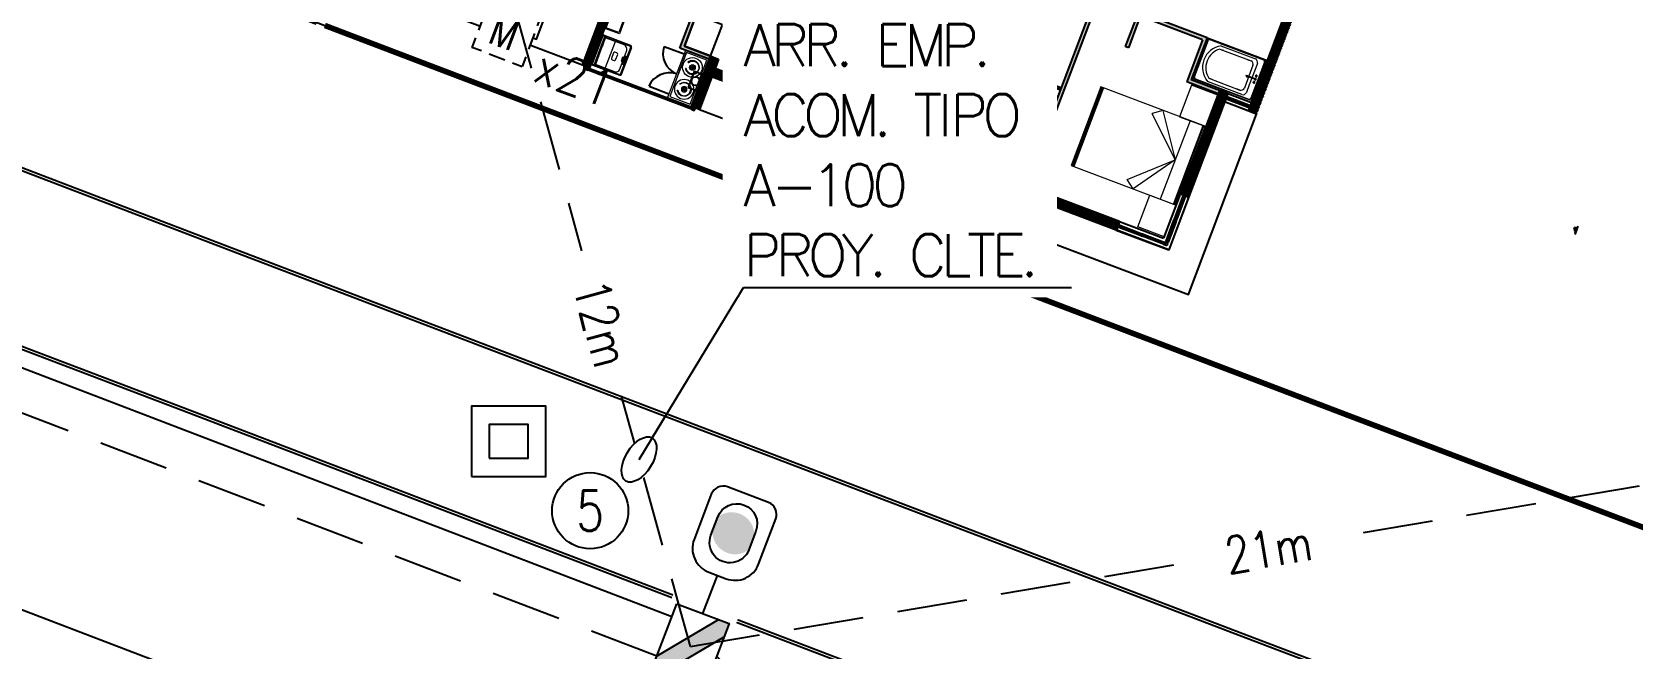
# Model space of a CAD drawing. Extents: x 0 to 346944, y 0 to 6285838.
# Drawn here: x 344167.9 to 344196.48, y 6284404.85 to 6284415.86 of the extents above; entities that cross this region are included whole.
import ezdxf
from ezdxf.enums import TextEntityAlignment as Align

# ---------------------------------------------------------------- set-up
doc = ezdxf.new("R2010")
doc.units = 0
doc.header["$LTSCALE"] = 5
for name, pattern in [('DASHDOT', [1, 0.5, -0.25, 0, -0.25]), ('DASHDOTX2', [2, 1, -0.5, 0, -0.5]), ('DASHED', [0.75, 0.5, -0.25]), ('HIDDEN', [0.375, 0.25, -0.125])]:
    doc.linetypes.add(name, pattern=pattern)
for name, color, linetype in [('ACOM-P', 251, 'DASHED'), ('CALLES-URBANAS', 6, 'Continuous'), ('COTAS', 11, 'Continuous'), ('EQUIPOS', 240, 'Continuous'), ('EQUIPOS_E', 240, 'Continuous'), ('EQUIPOS_P', 240, 'Continuous'), ('ESTRUCTURAS', 42, 'Continuous'), ('ESTRUCTURAS_E', 42, 'Continuous'), ('ESTRUCTURAS_P', 42, 'Continuous'), ('GRILLA', 254, 'Continuous'), ('LBT_A_E', 100, 'Continuous'), ('LBT_A_P', 100, 'DASHED'), ('LINEA-EDIFICACION-URBANA', 21, 'Continuous'), ('PLANTA', 6, 'Continuous'), ('POSTES_E', 41, 'Continuous'), ('Prosan General Arquitectura', 8, 'Continuous'), ('Prosan General Linea Oficial', 6, 'DASHDOTX2'), ('PUNTO-DE-INTERES', 254, 'Continuous'), ('TEXTO', 2, 'Continuous')]:
    doc.layers.add(name, color=color, linetype=linetype)
doc.layers.add('Muebles', color=8, linetype='Continuous', lineweight=15)
doc.styles.add('2mm', font='simplex.shx', dxfattribs={"width": 0.8, "height": 0.65})
doc.styles.add('ROMANS', font='romans.shx', dxfattribs={"height": 1})
doc.dimstyles.new('ACOMETIDA 500', dxfattribs={"dimtxt": 0.65, "dimasz": 1.8, "dimexe": 1.25, "dimexo": 0.625, "dimtad": 0, "dimdec": 0, "dimtxsty": '2mm', "dimblk": 'NONE', "dimcen": 2.5, "dimse1": 1, "dimse2": 1, "dimclrd": 256, "dimclrt": 2, "dimadec": 0, "dimazin": 0, "dimtfac": 1, "dimtdec": 0, "dimtmove": 0, "dimatfit": 3, "dimldrblk": 'NONE', "dimfxl": 1, "dimtfill": 1, "dimlwd": -1, "dimarcsym": 2})
doc.dimstyles.new('ELIPSE 500', dxfattribs={"dimtxt": 0.9, "dimasz": 0.9, "dimexe": 2.5, "dimexo": 2.5, "dimgap": 1.2, "dimtad": 0, "dimtih": 1, "dimtoh": 1, "dimdec": 0, "dimzin": 0, "dimdsep": 46, "dimtxsty": 'ROMANS', "dimblk": 'ELLIP', "dimcen": 0, "dimclrd": 11, "dimclre": 11, "dimclrt": 256, "dimadec": 0, "dimazin": 0, "dimtfac": 1, "dimtdec": 0, "dimtofl": 0, "dimtmove": 0, "dimatfit": 3, "dimldrblk": 'ELLIP', "dimfxlon": 1, "dimtolj": 1, "dimtzin": 0, "dimarcsym": 0})
doc.dimstyles.new('GRILLA X 500', dxfattribs={"dimtxt": 0.5, "dimasz": 1.8, "dimexe": 1.25, "dimexo": 0.625, "dimtad": 0, "dimdec": 0, "dimtxsty": 'ROMANS', "dimblk": 'NONE', "dimcen": 2.5, "dimse1": 1, "dimse2": 1, "dimsd1": 1, "dimsd2": 1, "dimclrd": 256, "dimclrt": 256, "dimadec": 0, "dimazin": 0, "dimtfac": 1, "dimtdec": 0, "dimtmove": 0, "dimatfit": 3, "dimldrblk": 'NONE', "dimfxlon": 1, "dimtfill": 1, "dimlwd": -1, "dimarcsym": 2})
doc.dimstyles.new('VANO 500', dxfattribs={"dimtxt": 0.65, "dimasz": 1.8, "dimexe": 0, "dimexo": 8, "dimgap": 1.2, "dimtad": 0, "dimdec": 0, "dimzin": 0, "dimdsep": 46, "dimtxsty": '2mm', "dimblk": 'NONE', "dimcen": 0, "dimse1": 1, "dimse2": 1, "dimsd1": 1, "dimsd2": 1, "dimclrd": 7, "dimclrt": 2, "dimadec": 0, "dimazin": 0, "dimtfac": 1, "dimtdec": 0, "dimtofl": 0, "dimtmove": 0, "dimatfit": 3, "dimldrblk": 'NONE', "dimfxl": 1, "dimtfill": 1, "dimtolj": 1, "dimtzin": 0, "dimlwd": 25, "dimarcsym": 0})

# ---------------------------------------------------------------- blocks, each defined once
blk = doc.blocks.new('tina')
at = {"layer": 'Muebles'}
for p, q in [((170.315, 135.697, 647.13), (171.415, 135.697, 647.13)), ((170.315, 135.697, 647.13), (170.315, 134.927, 647.13)), ((170.327, 134.97, 647.13), (170.327, 135.654, 647.13)), ((170.358, 135.685, 647.13), (171.372, 135.685, 647.13)), ((170.574, 135.651, 647.13), (171.231, 135.651, 647.13)), ((170.574, 135.59, 647.13), (171.17, 135.59, 647.13)), ((170.574, 135.59, 647.13), (170.636, 135.59, 647.13)), ((171.109, 135.59, 647.13), (171.17, 135.59, 647.13)), ((171.231, 135.529, 647.13), (171.231, 135.179, 647.13)), ((171.293, 135.59, 647.13), (171.293, 135.179, 647.13)), ((171.403, 135.654, 647.13), (171.403, 134.97, 647.13)), ((171.415, 135.697, 647.13), (171.415, 134.927, 647.13)), ((171.195, 135.312, 647.13), (171.176, 135.312, 647.13)), ((171.201, 135.318, 647.13), (171.201, 135.337, 647.13)), ((171.201, 135.306, 647.13), (171.201, 135.288, 647.13)), ((171.225, 135.312, 647.13), (171.207, 135.312, 647.13)), ((171.231, 135.179, 647.13), (171.231, 135.095, 647.13)), ((171.361, 135.32, 647.13), (171.239, 135.32, 647.13)), ((171.361, 135.305, 647.13), (171.239, 135.305, 647.13)), ((171.354, 135.312, 647.13), (171.247, 135.312, 647.13)), ((171.293, 135.179, 647.13), (171.293, 135.034, 647.13)), ((171.415, 134.927, 647.13), (170.315, 134.927, 647.13)), ((170.358, 134.939, 647.13), (171.372, 134.939, 647.13)), ((170.574, 135.034, 647.13), (171.17, 135.034, 647.13)), ((170.636, 135.034, 647.13), (170.574, 135.034, 647.13)), ((171.231, 134.973, 647.13), (170.574, 134.973, 647.13)), ((171.17, 135.034, 647.13), (171.109, 135.034, 647.13))]:
    blk.add_line(p, q, dxfattribs=at)
for centre, radius in [((171.201, 135.312, 647.13), 0.0122), ((171.201, 135.312, 647.13), 0.00611), ((171.354, 135.373, 647.13), 0.00764), ((171.354, 135.251, 647.13), 0.00764)]:
    blk.add_circle(centre, radius, dxfattribs=at)
for centre, radius, start, end in [((170.358, 135.654, 647.13), 0.0306, 90, 180), ((170.765, 135.312, 647.13), 0.389, 119.2947, 240.7052), ((170.787, 135.312, 647.13), 0.35, 127.3747, 232.6253), ((171.17, 135.529, 647.13), 0.0611, 360, 90), ((171.231, 135.59, 647.13), 0.0611, 360, 90), ((171.372, 135.654, 647.13), 0.0306, 360, 90), ((171.239, 135.312, 647.13), 0.00764, 90, 270), ((171.354, 135.373, 647.13), 0.0153, 170.7931, 189.2069), ((171.354, 135.251, 647.13), 0.0153, 170.7931, 189.2069), ((171.339, 135.379, 647.13), 0.00365, 263.5191, 51.4809), ((171.339, 135.367, 647.13), 0.00365, 308.5191, 96.4809), ((171.339, 135.257, 647.13), 0.00365, 263.5191, 51.4809), ((171.339, 135.245, 647.13), 0.00365, 308.5191, 96.4809), ((171.354, 135.373, 647.13), 0.0153, 125.7931, 144.2069), ((171.354, 135.373, 647.13), 0.0153, 215.7931, 234.2069), ((171.354, 135.251, 647.13), 0.0153, 125.7931, 144.2069), ((171.354, 135.251, 647.13), 0.0153, 215.7931, 234.2069), ((171.348, 135.388, 647.13), 0.00365, 218.5191, 6.4809), ((171.348, 135.359, 647.13), 0.00365, 353.5191, 141.4809), ((171.348, 135.266, 647.13), 0.00365, 218.5191, 6.4809), ((171.348, 135.236, 647.13), 0.00365, 353.5191, 141.4809), ((171.354, 135.373, 647.13), 0.00764, 360, 180), ((171.354, 135.373, 647.13), 0.00764, 180, 360), ((171.354, 135.251, 647.13), 0.00764, 360, 180), ((171.354, 135.251, 647.13), 0.00764, 180, 360), ((171.361, 135.312, 647.13), 0.0153, 210, 150), ((171.354, 135.373, 647.13), 0.0153, 80.7931, 99.2069), ((171.354, 135.373, 647.13), 0.0153, 260.7931, 279.2069), ((171.354, 135.251, 647.13), 0.0153, 80.7931, 99.2069), ((171.354, 135.251, 647.13), 0.0153, 260.7931, 279.2069), ((171.36, 135.388, 647.13), 0.00365, 173.5191, 321.4809), ((171.36, 135.359, 647.13), 0.00365, 38.5191, 186.4809), ((171.36, 135.266, 647.13), 0.00365, 173.5191, 321.4809), ((171.36, 135.236, 647.13), 0.00365, 38.5191, 186.4809), ((171.361, 135.312, 647.13), 0.00764, 270, 90), ((171.354, 135.373, 647.13), 0.0153, 35.7931, 54.2069), ((171.354, 135.373, 647.13), 0.0153, 305.7931, 324.2069), ((171.354, 135.251, 647.13), 0.0153, 35.7931, 54.2069), ((171.354, 135.251, 647.13), 0.0153, 305.7931, 324.2069), ((171.368, 135.379, 647.13), 0.00365, 128.5191, 276.4809), ((171.368, 135.367, 647.13), 0.00365, 83.5191, 231.4809), ((171.368, 135.257, 647.13), 0.00365, 128.5191, 276.4809), ((171.368, 135.245, 647.13), 0.00365, 83.5191, 231.4809), ((171.354, 135.373, 647.13), 0.0153, 350.7931, 9.2069), ((171.354, 135.251, 647.13), 0.0153, 350.7931, 9.2069), ((170.358, 134.97, 647.13), 0.0306, 180, 270), ((171.17, 135.095, 647.13), 0.0611, 270, 360), ((171.231, 135.034, 647.13), 0.0611, 270, 360), ((171.372, 134.97, 647.13), 0.0306, 270, 360)]:
    blk.add_arc(centre, radius, start, end, dxfattribs=at)
blk = doc.blocks.new('cama')
at = {"layer": 'Muebles'}
for p, q in [((42.8, 33.367), (42.785, 33.352)), ((43.67, 33.387), (43.685, 33.402)), ((43.67, 33.367), (43.685, 33.352)), ((42.785, 32.352), (43.685, 33.102)), ((42.785, 33.102), (43.685, 33.102)), ((42.905, 32.192), (43.685, 33.102)), ((42.785, 32.352), (42.905, 32.192)), ((42.8, 31.437), (42.785, 31.452)), ((42.8, 31.417), (42.785, 31.402))]:
    blk.add_line(p, q, dxfattribs=at)
for points in [[(42.785, 33.402), (42.085, 33.402), (42.085, 32.902), (42.785, 32.902)], [(42.785, 33.402), (43.685, 33.402), (43.685, 33.352), (42.785, 33.352)], [(42.785, 31.452), (43.685, 31.452), (43.685, 33.352), (42.785, 33.352)], [(42.8, 33.387), (43.67, 33.387), (43.67, 33.367), (42.8, 33.367)], [(42.785, 31.402), (43.685, 31.402), (43.685, 31.452), (42.785, 31.452)], [(42.8, 31.417), (43.67, 31.417), (43.67, 31.437), (42.8, 31.437)]]:
    blk.add_lwpolyline(points, close=True, dxfattribs=at)
blk = doc.blocks.new('Cama 2 Plaza')
at = {"layer": 'Muebles'}
for p, q in [((171.36, 136.609, -1294.261), (171.345, 136.624, -1294.261)), ((171.38, 136.609, -1294.261), (171.395, 136.624, -1294.261)), ((172.525, 136.624, -1294.261), (172.365, 136.504, -1294.261)), ((173.045, 135.874, -1294.261), (172.525, 136.624, -1294.261)), ((173.045, 135.124, -1294.261), (173.045, 136.624, -1294.261)), ((173.31, 136.609, -1294.261), (173.295, 136.624, -1294.261)), ((173.33, 136.609, -1294.261), (173.345, 136.624, -1294.261)), ((172.365, 136.504, -1294.261), (173.045, 135.874, -1294.261)), ((173.045, 135.874, -1294.261), (172.365, 135.244, -1294.261)), ((172.525, 135.124, -1294.261), (173.045, 135.874, -1294.261)), ((172.525, 135.124, -1294.261), (172.365, 135.244, -1294.261)), ((171.36, 135.139, -1294.261), (171.345, 135.124, -1294.261)), ((171.38, 135.139, -1294.261), (171.395, 135.124, -1294.261)), ((173.31, 135.139, -1294.261), (173.295, 135.124, -1294.261)), ((173.33, 135.139, -1294.261), (173.345, 135.124, -1294.261))]:
    blk.add_line(p, q, dxfattribs=at)
at = {"layer": 'Muebles', "elevation": -1294.261}
for points in [[(172.845, 137.224), (172.845, 136.624), (173.345, 136.624), (173.345, 137.224)], [(171.345, 135.124), (171.345, 136.624), (171.395, 136.624), (171.395, 135.124)], [(171.36, 135.139), (171.36, 136.609), (171.38, 136.609), (171.38, 135.139)], [(171.395, 135.124), (171.395, 136.624), (173.295, 136.624), (173.295, 135.124)], [(173.295, 135.124), (173.295, 136.624), (173.345, 136.624), (173.345, 135.124)], [(173.33, 135.139), (173.33, 136.609), (173.31, 136.609), (173.31, 135.139)], [(172.845, 134.524), (172.845, 135.124), (173.345, 135.124), (173.345, 134.524)]]:
    blk.add_lwpolyline(points, close=True, dxfattribs=at)
blk = doc.blocks.new('GAS')
at = {"layer": 'Muebles', "elevation": -597.625}
blk.add_lwpolyline([(38.252, 33.9, 1), (38.243, 33.905, -3.596996), (38.243, 34.024, 1), (38.252, 34.029, 3.596996)], format="xyb", close=True, dxfattribs=at)
at = {"layer": 'Muebles'}
for radius in [0.175, 0.05, 0.03]:
    blk.add_circle((38.145, 33.964, -597.625), radius, dxfattribs=at)
blk = doc.blocks.new('nicho gas')
at = {"layer": 'Muebles'}
for q in [(38.343, 34.153), (38.343, 33.313)]:
    blk.add_line((38.343, 33.773), q, dxfattribs=at)
for points in [[(37.923, 34.183), (38.373, 34.183), (38.373, 33.283), (37.923, 33.283)], [(37.953, 34.153), (38.343, 34.153), (38.343, 33.313), (37.953, 33.313)]]:
    blk.add_lwpolyline(points, close=True, dxfattribs=at)
for centre in [(38.148, 33.941), (38.148, 33.525)]:
    blk.add_circle(centre, 0.012, dxfattribs=at)
at = {"layer": 'Muebles', "xscale": -1, "rotation": 180}
blk.add_blockref('GAS', (0.003, 67.906, 597.625), dxfattribs=at)
at = {"layer": 'Muebles'}
blk.add_blockref('GAS', (0.003, -0.439, 597.625), dxfattribs=at)
blk = doc.blocks.new('lavadora')
at = {"layer": 'Muebles'}
for p, q in [((3364.26, 1647.809), (3364.26, 1647.296)), ((3364.279, 1647.809), (3364.279, 1647.613)), ((3364.802, 1647.838), (3364.289, 1647.838)), ((3364.764, 1647.819), (3364.289, 1647.819)), ((3364.322, 1647.743), (3364.322, 1647.41)), ((3364.745, 1647.805), (3364.384, 1647.805)), ((3364.573, 1647.306), (3364.573, 1647.8)), ((3364.754, 1647.724), (3364.754, 1647.648)), ((3364.764, 1647.724), (3364.754, 1647.724)), ((3364.754, 1647.648), (3364.764, 1647.648)), ((3364.759, 1647.724), (3364.759, 1647.79)), ((3364.759, 1647.458), (3364.759, 1647.648)), ((3364.764, 1647.838), (3364.764, 1647.268)), ((3364.778, 1647.824), (3364.764, 1647.838)), ((3364.764, 1647.648), (3364.764, 1647.724)), ((3364.778, 1647.824), (3364.778, 1647.282)), ((3364.797, 1647.824), (3364.778, 1647.824)), ((3364.797, 1647.824), (3364.802, 1647.838)), ((3364.816, 1647.805), (3364.83, 1647.809)), ((3364.816, 1647.301), (3364.816, 1647.805)), ((3364.83, 1647.296), (3364.83, 1647.809)), ((3364.272, 1647.589), (3364.272, 1647.517)), ((3364.279, 1647.493), (3364.279, 1647.296)), ((3364.315, 1647.622), (3364.315, 1647.484)), ((3364.336, 1647.591), (3364.336, 1647.515)), ((3364.35, 1647.591), (3364.336, 1647.591)), ((3364.336, 1647.515), (3364.35, 1647.515)), ((3364.35, 1647.515), (3364.35, 1647.591)), ((3364.45, 1647.605), (3364.45, 1647.5)), ((3364.509, 1647.626), (3364.471, 1647.626)), ((3364.471, 1647.48), (3364.509, 1647.48)), ((3364.53, 1647.5), (3364.53, 1647.605)), ((3364.754, 1647.429), (3364.754, 1647.458)), ((3364.754, 1647.458), (3364.764, 1647.458)), ((3364.764, 1647.429), (3364.754, 1647.429)), ((3364.759, 1647.315), (3364.759, 1647.429)), ((3364.764, 1647.458), (3364.764, 1647.429)), ((3364.289, 1647.287), (3364.764, 1647.287)), ((3364.289, 1647.268), (3364.802, 1647.268)), ((3364.384, 1647.301), (3364.745, 1647.301)), ((3364.778, 1647.282), (3364.764, 1647.268)), ((3364.778, 1647.282), (3364.797, 1647.282)), ((3364.797, 1647.282), (3364.802, 1647.268)), ((3364.816, 1647.301), (3364.83, 1647.296))]:
    blk.add_line(p, q, dxfattribs=at)
for centre in [(3364.293, 1647.6), (3364.293, 1647.576), (3364.293, 1647.553), (3364.293, 1647.529), (3364.293, 1647.505)]:
    blk.add_circle(centre, 0.00713, dxfattribs=at)
for centre, radius, start, end in [((3364.289, 1647.809), 0.0285, 90, 180), ((3364.289, 1647.809), 0.0095, 90, 180), ((3364.384, 1647.743), 0.0618, 90, 180), ((3364.745, 1647.79), 0.0143, 0, 90), ((3364.797, 1647.805), 0.019, 0, 90), ((3364.802, 1647.809), 0.0285, 0, 90), ((3364.312, 1647.589), 0.0408, 98.2132, 180), ((3364.312, 1647.517), 0.0408, 180, 261.7868), ((3364.308, 1647.622), 0.0076, 0, 98.2132), ((3364.308, 1647.484), 0.0076, 261.7868, 0), ((3364.439, 1647.405), 0.118, 177.3205, 241.7298), ((3364.471, 1647.605), 0.0209, 90, 180), ((3364.471, 1647.5), 0.0209, 180, 270), ((3364.509, 1647.605), 0.0209, 0, 90), ((3364.509, 1647.5), 0.0209, 270, 0), ((3364.289, 1647.296), 0.0285, 180, 270), ((3364.289, 1647.296), 0.0095, 180, 270), ((3364.745, 1647.315), 0.0143, 270, 0), ((3364.797, 1647.301), 0.019, 270, 0), ((3364.802, 1647.296), 0.0285, 270, 0)]:
    blk.add_arc(centre, radius, start, end, dxfattribs=at)
blk = doc.blocks.new('lavamopa')
at = {"layer": 'Muebles', "elevation": 601.488}
for points in [[(39.416, 32.953), (39.816, 32.953), (39.816, 32.673), (39.416, 32.673)], [(39.436, 32.933), (39.796, 32.933), (39.796, 32.693), (39.436, 32.693)]]:
    blk.add_lwpolyline(points, close=True, dxfattribs=at)
at = {"layer": 'Muebles'}
blk.add_circle((39.616, 32.712, 601.488), 0.00735, dxfattribs=at)
blk = doc.blocks.new('PLANTA 2')
at = {"layer": 'PUNTO-DE-INTERES'}
h = blk.add_hatch(dxfattribs=at)
h.set_pattern_fill('LINE', color=256, scale=0.003, angle=384.0586)
h.set_pattern_definition([(24.0585514, (-1775.1399725, -180.942321), (-0.003883056714, 0.008697556873), [])])
h.paths.add_polyline_path([(-7.275, -11.957), (-6.453, -9.811), (-5.652, -10.117), (-5.677, -10.183), (-6.413, -9.901), (-7.21, -11.982)])
h.paths.add_polyline_path([(-6.232, -12.357), (-6.12, -12.066), (-5.943, -12.134), (-5.915, -12.059), (-6.092, -11.991), (-6.06, -11.907), (-6.134, -11.879), (-6.306, -12.328)])
h.paths.add_polyline_path([(-5.196, -12.42), (-4.888, -12.538), (-4.859, -12.463), (-5.168, -12.345)])
h.paths.add_polyline_path([(-4.421, -12.716), (-4.089, -12.843), (-4.061, -12.769), (-4.392, -12.642)])
h.paths.add_polyline_path([(-3.622, -13.022), (-2.516, -13.446), (-2.487, -13.371), (-3.594, -12.947)])
h.paths.add_polyline_path([(-1.87, -13.157), (-1.945, -13.129), (-1.591, -12.204), (-1.516, -12.232)])
h.paths.add_polyline_path([(-5.542, -9.633), (-0.878, -11.418), (-1.26, -12.416), (-1.335, -12.387), (-0.965, -11.422), (-5.489, -9.69), (-5.491, -9.697), (-5.557, -9.672)])
h = blk.add_hatch(dxfattribs=at)
h.set_pattern_fill('JIS_STN_2.5', color=256, scale=0.0075, angle=339.0586)
h.set_pattern_definition([(24.0585514, (-1775.139972, -180.94232), (-0.00764381243, 0.01712117495), []), (24.0585514, (-1775.12761, -180.947052), (-0.00764381243, 0.01712117495), [0.009, -0.00375])])
h.paths.add_polyline_path([(-7.003, -11.442), (-6.886, -11.487), (-6.815, -11.3), (-6.931, -11.255), (-6.943, -11.284), (-6.855, -11.318), (-6.904, -11.446), (-6.992, -11.413)])
h.paths.add_polyline_path([(-6.258, -11.513), (-6.364, -11.791), (-6.134, -11.879), (-6.145, -11.908), (-6.404, -11.809), (-6.287, -11.502)])
h.paths.add_polyline_path([(-4.443, -10.535), (-4.471, -10.524), (-5.168, -12.345), (-5.14, -12.356)])
h.paths.add_polyline_path([(-4.096, -10.678), (-3.671, -10.841), (-3.782, -11.131), (-4.062, -11.023), (-4.241, -11.49), (-3.961, -11.598), (-4.364, -12.653), (-4.392, -12.642), (-3.999, -11.615), (-4.28, -11.508), (-4.079, -10.985), (-3.799, -11.092), (-3.71, -10.858), (-4.107, -10.707)])
h.paths.add_polyline_path([(-3.309, -13.056), (-2.616, -11.245), (-3.298, -10.984), (-3.308, -11.012), (-2.655, -11.262), (-3.337, -13.046)])
h.paths.add_polyline_path([(-1.602, -12.233), (-1.883, -12.125), (-1.74, -11.752), (-2.295, -11.539), (-2.402, -11.82), (-2.43, -11.809), (-2.312, -11.5), (-1.7, -11.734), (-1.843, -12.107), (-1.591, -12.204)])
h.paths.add_polyline_path([(-1.216, -11.326), (-1.241, -11.39), (-0.99, -11.486), (-1.001, -11.515), (-1.281, -11.408), (-1.245, -11.314)])
h.paths.add_polyline_path([(-2.15, -11.16), (-2.178, -11.149), (-2.114, -10.982), (-2.086, -10.993)])
for p, q in [((-7.275, -11.957), (-6.453, -9.811)), ((-7.21, -11.982), (-6.413, -9.901)), ((-4.471, -10.524), (-5.168, -12.345)), ((-4.443, -10.535), (-5.14, -12.356)), ((-5.57, -12.138), (-5.213, -11.204)), ((-2.655, -11.262), (-3.337, -13.046)), ((-2.616, -11.245), (-3.309, -13.056)), ((-5.22, -12.272), (-4.862, -11.338)), ((-5.15, -12.298), (-4.792, -11.364)), ((-0.965, -11.422), (-1.335, -12.387)), ((-7.275, -11.957), (-8.452, -11.507)), ((-6.404, -11.809), (-6.287, -11.502)), ((-6.364, -11.791), (-6.258, -11.513)), ((-2.312, -11.5), (-2.43, -11.809)), ((-2.295, -11.539), (-2.402, -11.82)), ((-1.7, -11.734), (-2.312, -11.5)), ((-1.74, -11.752), (-2.295, -11.539)), ((-3.999, -11.615), (-4.392, -12.642)), ((-3.961, -11.598), (-4.364, -12.653)), ((-6.546, -11.792), (-6.368, -11.86)), ((-6.145, -11.908), (-6.404, -11.809)), ((-6.134, -11.879), (-6.364, -11.791)), ((-5.445, -11.811), (-5.095, -11.945)), ((-2.402, -11.82), (-2.43, -11.809)), ((-1.74, -11.752), (-1.883, -12.125)), ((-1.7, -11.734), (-1.843, -12.107)), ((-7.21, -11.982), (-7.275, -11.957)), ((-6.134, -11.879), (-6.306, -12.328)), ((-6.134, -11.879), (-6.06, -11.907)), ((-6.06, -11.907), (-6.092, -11.991)), ((-5.915, -12.059), (-6.092, -11.991)), ((-6.12, -12.066), (-6.232, -12.357)), ((-5.943, -12.134), (-6.12, -12.066)), ((-5.915, -12.059), (-5.943, -12.134)), ((-5.196, -12.42), (-5.943, -12.134)), ((-5.168, -12.345), (-5.915, -12.059)), ((-5.15, -12.298), (-5.57, -12.138)), ((-5.202, -12.225), (-5.552, -12.091)), ((-1.602, -12.233), (-1.883, -12.125)), ((-1.591, -12.204), (-1.843, -12.107)), ((-6.681, -12.147), (-6.504, -12.215)), ((-5.546, -12.232), (-5.553, -12.251)), ((-1.591, -12.204), (-1.945, -13.129)), ((-1.516, -12.232), (-1.87, -13.157)), ((-1.516, -12.232), (-1.591, -12.204)), ((-1.515, -12.265), (-1.522, -12.283)), ((-1.516, -12.232), (-1.306, -12.313)), ((-6.232, -12.357), (-6.306, -12.328)), ((-5.168, -12.345), (-5.196, -12.42)), ((-4.888, -12.538), (-5.196, -12.42)), ((-4.859, -12.463), (-5.168, -12.345)), ((-1.335, -12.387), (-1.545, -12.307)), ((-1.26, -12.416), (-1.335, -12.387)), ((-4.859, -12.463), (-4.888, -12.538)), ((-4.421, -12.716), (-4.888, -12.538)), ((-4.858, -12.496), (-4.866, -12.514)), ((-4.859, -12.463), (-4.392, -12.642)), ((-4.631, -12.583), (-4.638, -12.601)), ((-4.392, -12.642), (-4.421, -12.716)), ((-4.061, -12.769), (-4.392, -12.642)), ((-4.089, -12.843), (-4.421, -12.716)), ((-4.061, -12.769), (-4.089, -12.843)), ((-3.622, -13.022), (-4.089, -12.843)), ((-4.06, -12.801), (-4.067, -12.82)), ((-4.061, -12.769), (-3.594, -12.947)), ((-3.832, -12.888), (-3.839, -12.907)), ((-3.594, -12.947), (-3.622, -13.022)), ((-2.487, -13.371), (-3.594, -12.947)), ((-2.516, -13.446), (-3.622, -13.022)), ((-1.945, -13.129), (-2.095, -13.521)), ((-1.87, -13.157), (-1.945, -13.129)), ((-1.87, -13.157), (-2.049, -13.624)), ((-2.487, -13.371), (-2.516, -13.446)), ((-2.487, -13.371), (-2.095, -13.521)), ((-1.979, -13.357), (-1.997, -13.35)), ((-2.516, -13.446), (-2.049, -13.624)), ((-2.055, -13.556), (-2.073, -13.548)), ((-2.097, -13.574), (-2.066, -13.586))]:
    blk.add_line(p, q, dxfattribs=at)
at = {"layer": 'PUNTO-DE-INTERES', "ltscale": 30}
blk.add_line((-1.7, -11.734), (-1.163, -11.939), dxfattribs=at)
at = {"layer": 'PUNTO-DE-INTERES'}
for points in [[(7.827, -18.301), (14.454, 1.363), (-4.323, 7.845), (-5.04, 8.133), (-16.944, 12.62), (-20.002, 13.777), (-24.341, 2.482), (-27.138, -4.783), (-22.696, -6.513), (-9.573, -11.594), (-0.464, -15.104), (2.191, -16.123), (6.51, -17.792), (7.827, -18.301)], [(-7.228, -12.002), (-7.251, -11.993), (-7.242, -11.97), (-7.219, -11.979), (-7.22, -11.981), (-7.241, -11.973), (-7.248, -11.992), (-7.227, -12), (-7.228, -12.002)], [(-5.558, -12.228), (-5.565, -12.247), (-5.921, -12.11), (-5.914, -12.092)], [(-5.917, -12.101), (-5.561, -12.237)], [(-5.558, -12.228), (-5.914, -12.092)], [(-5.553, -12.251), (-5.197, -12.387), (-5.19, -12.369)], [(-5.194, -12.378), (-5.55, -12.242)], [(-5.546, -12.232), (-5.19, -12.369)], [(-1.522, -12.283), (-1.335, -12.355), (-1.328, -12.336)], [(-1.332, -12.346), (-1.519, -12.274)], [(-1.328, -12.336), (-1.515, -12.265)], [(-6.301, -12.357), (-6.278, -12.366), (-6.269, -12.343), (-6.292, -12.334), (-6.293, -12.336), (-6.272, -12.344), (-6.279, -12.363), (-6.3, -12.355), (-6.301, -12.357)], [(-4.866, -12.514), (-4.65, -12.597), (-4.642, -12.578)], [(-4.646, -12.588), (-4.862, -12.505)], [(-4.642, -12.578), (-4.858, -12.496)], [(-4.638, -12.601), (-4.422, -12.684), (-4.415, -12.665)], [(-4.418, -12.675), (-4.634, -12.592)], [(-4.415, -12.665), (-4.631, -12.583)], [(-4.067, -12.82), (-3.851, -12.902), (-3.844, -12.884)], [(-3.848, -12.893), (-4.063, -12.81)], [(-3.844, -12.884), (-4.06, -12.801)], [(-3.839, -12.907), (-3.623, -12.99), (-3.616, -12.971)], [(-3.62, -12.98), (-3.836, -12.898)], [(-3.616, -12.971), (-3.832, -12.888)], [(-1.997, -13.35), (-1.921, -13.151), (-1.903, -13.158)], [(-1.912, -13.155), (-1.988, -13.353)], [(-1.903, -13.158), (-1.979, -13.357)], [(-2.288, -13.48), (-2.295, -13.498), (-2.493, -13.422), (-2.486, -13.404)], [(-2.291, -13.489), (-2.49, -13.413)], [(-2.486, -13.404), (-2.288, -13.48)], [(-2.073, -13.548), (-2.002, -13.361), (-1.983, -13.369)], [(-1.992, -13.365), (-2.064, -13.552)], [(-1.983, -13.369), (-2.055, -13.556)], [(-2.089, -13.556), (-2.097, -13.574), (-2.283, -13.503), (-2.276, -13.484)], [(-2.093, -13.565), (-2.28, -13.493)], [(-2.276, -13.484), (-2.089, -13.556)], [(-2.059, -13.567), (-2.089, -13.556), (-2.097, -13.574)], [(-2.085, -13.579), (-2.078, -13.56)], [(-2.059, -13.567), (-2.055, -13.556), (-2.073, -13.548), (-2.078, -13.56)], [(-2.059, -13.567), (-2.066, -13.586)]]:
    blk.add_lwpolyline(points, dxfattribs=at)
for points in [[(-7.843, -11.662), (-7.685, -11.722), (-7.624, -11.564), (-7.782, -11.504)], [(-7.241, -11.973), (-6.272, -12.344), (-6.279, -12.363), (-7.248, -11.992)], [(-6.332, -12.158), (-6.253, -12.188), (-6.199, -12.048), (-6.278, -12.018)], [(-6.232, -12.357), (-1.875, -14.024), (-1.26, -12.416), (-1.545, -12.307), (-2.049, -13.624), (-6.12, -12.066)], [(-5.933, -12.106), (-5.921, -12.11), (-5.914, -12.092), (-5.925, -12.087)], [(-5.565, -12.247), (-5.553, -12.251), (-5.546, -12.232), (-5.558, -12.228)], [(-1.534, -12.279), (-1.522, -12.283), (-1.515, -12.265), (-1.527, -12.26)], [(-5.197, -12.387), (-5.185, -12.392), (-5.178, -12.373), (-5.19, -12.369)], [(-1.328, -12.336), (-1.317, -12.341), (-1.324, -12.359), (-1.335, -12.355)], [(-4.877, -12.51), (-4.866, -12.514), (-4.858, -12.496), (-4.87, -12.491)], [(-4.65, -12.597), (-4.638, -12.601), (-4.631, -12.583), (-4.642, -12.578)], [(-4.422, -12.684), (-4.41, -12.688), (-4.403, -12.67), (-4.415, -12.665)], [(-4.079, -12.815), (-4.067, -12.82), (-4.06, -12.801), (-4.072, -12.797)], [(-3.851, -12.902), (-3.839, -12.907), (-3.832, -12.888), (-3.844, -12.884)], [(-3.623, -12.99), (-3.612, -12.994), (-3.605, -12.975), (-3.616, -12.971)], [(-1.903, -13.158), (-1.898, -13.147), (-1.917, -13.139), (-1.921, -13.151)], [(-2.505, -13.418), (-2.493, -13.422), (-2.486, -13.404), (-2.498, -13.399)], [(-1.983, -13.369), (-1.979, -13.357), (-1.997, -13.35), (-2.002, -13.361)], [(-2.295, -13.498), (-2.283, -13.503), (-2.276, -13.484), (-2.288, -13.48)]]:
    blk.add_lwpolyline(points, close=True, dxfattribs=at)
at = {"layer": 'PUNTO-DE-INTERES', "ltscale": 30}
blk.add_lwpolyline([(-6.024, -11.601), (-6.257, -11.512), (-6.364, -11.791), (-6.131, -11.88)], close=True, dxfattribs=at)
at = {"layer": 'PUNTO-DE-INTERES'}
blk.add_circle((-6.266, -12.103), 0.0375, dxfattribs=at)
for centre, start, end in [((-6.358, -11.856), 161.2332, 246.8839), ((-6.5, -12.225), 71.2332, 156.8839)]:
    blk.add_arc(centre, 0.198, start, end, dxfattribs=at)
for name, p, xscale, yscale, zscale, rotation in [('cama', (-29.023, -19.053), 0.5, 0.5, 0.5, 339.058551410992), ('cama', (-18.823, 10.763), -0.5, 0.5, 0.5, 159.058551410992), ('lavamopa', (-15.217, 12.803, -300.744), 0.4999999999999999, 0.4999999999999999, 0.4999999999999999, 249.0585514109921), ('lavadora', (1858.567, 156.226), 0.5, 0.5, 0.5, 159.0585514109921), ('nicho gas', (5.455, -34.648), -0.5, 0.5, 0.5, 339.058551410992), ('tina', (-105.471, -44.669, -323.565), 0.5, 0.5, 0.5, 339.058551410992), ('cama', (-11.128, 13.323), 0.4999999999999999, 0.4999999999999999, 0.4999999999999999, 249.0585514109921), ('Cama 2 Plaza', (-58.514, 81.551, 647.13), -0.5, 0.5, 0.5, 159.058551410992)]:
    blk.add_blockref(name, p, dxfattribs=dict(at, xscale=xscale, yscale=yscale, zscale=zscale, rotation=rotation))
blk = doc.blocks.new('PLANTA')
at = {"layer": 'CALLES-URBANAS'}
for points, elevation in [([(57.22, -76.56), (43.205, -71.201), (34.561, -67.898), (29.246, -65.88), (10.996, -58.924), (-15.3, -48.857), (-26.084, -44.701), (-26.997, -41.99)], -2.006), ([(57.238, -76.514), (43.223, -71.154), (34.579, -67.851), (29.264, -65.833), (11.013, -58.877), (-15.282, -48.811), (-26.045, -44.663), (-26.942, -41.997)], -2.006), ([(-29.746, -48.802), (-27.146, -47.545), (-16.525, -51.573), (10.021, -61.673), (28.171, -68.613), (45.053, -75.086), (46.333, -77.78), (45.54, -79.903)], -3.09), ([(-29.64, -48.806), (-27.143, -47.599), (-16.542, -51.62), (10.004, -61.719), (28.153, -68.66), (45.016, -75.126), (46.278, -77.783), (45.493, -79.885)], -3.09)]:
    blk.add_lwpolyline(points, dxfattribs=dict(at, elevation=elevation))
at = {"layer": 'LINEA-EDIFICACION-URBANA', "elevation": -2.715}
blk.add_lwpolyline([(-26.957, -52.23), (9.438, -66.158), (26.494, -72.702), (40.519, -77.952)], dxfattribs=at)
at = {"layer": 'Prosan General Arquitectura'}
for p, q in [((34.854, -58.457), (34.842, -58.489)), ((34.842, -58.489), (34.865, -58.498)), ((34.878, -58.465), (34.853, -58.531)), ((34.853, -58.531), (34.876, -58.54)), ((34.878, -58.465), (34.854, -58.457)), ((34.917, -58.432), (34.86, -58.582)), ((34.865, -58.498), (34.878, -58.465)), ((34.876, -58.54), (34.901, -58.474)), ((34.901, -58.474), (34.878, -58.465))]:
    blk.add_line(p, q, dxfattribs=at)
at = {"layer": 'Prosan General Linea Oficial', "linetype": 'DASHDOT', "const_width": 0.1, "flags": 128}
blk.add_lwpolyline([(12.407, -54.797), (-0.593, -49.823), (-5.065, -48.111), (-11.593, -45.613), (-13.736, -44.793), (-21.467, -41.814), (-22.633, -41.365), (-19.864, -34.09), (-18.237, -29.814), (-17.095, -26.814), (-8.502, -4.192), (-7.391, -4.608), (-2.378, -6.483), (21.465, -15.364), (22.901, -15.935), (60.504, -28.756), (47.4, -68.134), (44.763, -67.126), (36.111, -63.821), (30.794, -61.803), (12.55, -54.852)], dxfattribs=at)
at = {"layer": 'PLANTA', "xscale": 2, "yscale": 2, "zscale": 2, "rotation": 0.2194448801566033}
blk.add_blockref('PLANTA 2', (31.606, -31.592), dxfattribs=at)
blk = doc.blocks.new('PC-9_E')
blk.add_wipeout([(-1, 1.25), (1, 1.25), (1, -1.25), (-1, -1.25)]).dxf.layer = 'POSTES_E'
at = {"layer": 'POSTES_E', "ltscale": 3}
blk.add_hatch(color=256, dxfattribs=at).paths.add_polyline_path([(-1, -0.76), (-1, -1.25), (-0.583, -1.25), (1, 0.728), (1, 1.25), (0.608, 1.25)])
at = {"layer": 'POSTES_E'}
for p, q in [((0.608, 1.25), (-1, -0.76)), ((1, 0.728), (-0.583, -1.25))]:
    blk.add_line(p, q, dxfattribs=at)
blk.add_lwpolyline([(-1, 1.25), (1, 1.25), (1, -1.25), (-1, -1.25)], close=True, dxfattribs=at)
blk = doc.blocks.new('*U48')
at = {"color": 50}
blk.add_wipeout([(-1.232, -4.09), (-1.232, 0), (1.232, 0), (1.232, -4.09), (1.231, -4.113), (1.23, -4.136), (1.227, -4.159), (1.223, -4.182), (1.218, -4.202), (1.212, -4.222), (1.205, -4.242), (1.198, -4.262), (1.189, -4.282), (1.179, -4.302), (1.168, -4.321), (1.156, -4.34), (1.143, -4.358), (1.13, -4.375), (1.115, -4.392), (1.1, -4.408), (1.085, -4.423), (1.069, -4.437), (1.052, -4.45), (1.035, -4.462), (1.025, -4.469), (1.015, -4.475), (0.996, -4.486), (0.975, -4.496), (0.954, -4.506), (0.934, -4.514), (0.913, -4.521), (0.891, -4.526), (0.87, -4.531), (0.848, -4.535), (0.826, -4.538), (0.804, -4.539), (0.782, -4.54), (-0.782, -4.54), (-0.799, -4.54), (-0.814, -4.539), (-0.829, -4.537), (-0.841, -4.536), (-0.852, -4.535), (-0.868, -4.532), (-0.882, -4.529), (-0.892, -4.526), (-0.902, -4.524), (-0.912, -4.521), (-0.925, -4.517), (-0.932, -4.514), (-0.941, -4.511), (-0.952, -4.507), (-0.964, -4.501), (-0.978, -4.495), (-0.992, -4.488), (-1.008, -4.479), (-1.026, -4.468), (-1.045, -4.455), (-1.063, -4.441), (-1.078, -4.429), (-1.09, -4.418), (-1.1, -4.408), (-1.109, -4.399), (-1.117, -4.39), (-1.124, -4.382), (-1.131, -4.375), (-1.137, -4.367), (-1.143, -4.358), (-1.152, -4.347), (-1.164, -4.328), (-1.174, -4.311), (-1.184, -4.293), (-1.191, -4.278), (-1.198, -4.261), (-1.205, -4.242), (-1.211, -4.224), (-1.218, -4.202), (-1.223, -4.179), (-1.228, -4.153), (-1.231, -4.123)], dxfattribs=at)
at = {"layer": 'EQUIPOS_E', "linetype": 'Continuous'}
blk.add_hatch(color=50, dxfattribs=at).paths.add_polyline_path([(0.725, -3.421, 0.8991), (-0.725, -2.715, 0.8991)])
at = {"layer": 'EQUIPOS_E', "color": 50, "linetype": 'Continuous'}
blk.add_line((0, 0), (0, -1.46), dxfattribs=at)
for points in [[(0.332, -1.46), (-0.332, -1.46, 0.414214), (-1.232, -2.36), (-1.232, -4.09, 0.414214), (-0.782, -4.54), (0.782, -4.54, 0.414214), (1.232, -4.09), (1.232, -2.36, 0.414214)], [(-0.725, -2.715), (-0.725, -2.715, -1), (0.725, -2.715), (0.725, -2.715), (0.725, -3.421, -1), (-0.725, -3.421)]]:
    blk.add_lwpolyline(points, format="xyb", close=True, dxfattribs=at)
blk = doc.blocks.new('EM-BT_P')
blk.add_wipeout([(-1.596, -1.595), (-1.596, 1.596), (1.596, 1.596), (1.596, -1.596)])
at = {"layer": 'EQUIPOS'}
for p, q in [((-1.596, 0.991), (-1.596, 1.596)), ((-0.991, 1.595), (-1.596, 1.595)), ((-0.494, 1.595), (0.494, 1.595)), ((0.991, 1.595), (1.596, 1.595)), ((1.596, 0.991), (1.596, 1.596)), ((-1.596, 0.494), (-1.596, -0.494)), ((1.596, 0.494), (1.596, -0.494)), ((-1.596, -0.991), (-1.596, -1.596)), ((-0.991, -1.595), (-1.596, -1.595)), ((-0.494, -1.595), (0.494, -1.595)), ((0.991, -1.595), (1.596, -1.595)), ((1.596, -0.991), (1.596, -1.596))]:
    blk.add_line(p, q, dxfattribs=at)
at = {"layer": 'EQUIPOS', "style": 'ROMANS', "width": 0.8}
blk.add_text('M', height=1.98, dxfattribs=at).set_placement((-0.915, -0.99))
blk = doc.blocks.new('*D91')
at = {"layer": 'Defpoints', "color": 0, "linetype": 'HIDDEN', "ltscale": 0.25, "transparency": 16777216}
for p in [(344142.298, 6284419.196), (344180.102, 6284406.063), (344179.653, 6284404.892)]:
    blk.add_point(p, dxfattribs=at)
at = {"layer": 'COTAS', "color": 2, "linetype": 'HIDDEN', "ltscale": 0.25, "transparency": 16777216, "insert": (344161.424, 6284413.215), "char_height": 0.65, "attachment_point": 5, "rotation": 339.0474, "style": '2mm', "bg_fill": 3, "box_fill_scale": 1.1, "bg_fill_color": 256, "bg_fill_true_color": 13158600, "bg_fill_transparency": 0}
blk.add_mtext('\\A1;40.00', dxfattribs=at)
blk = doc.blocks.new('_None')
blk = doc.blocks.new('*D92')
at = {"layer": 'Defpoints', "color": 0, "linetype": 'HIDDEN', "ltscale": 0.25, "transparency": 16777216}
for p in [(344179.653, 6284404.892), (344217.482, 6284391.825), (344217.013, 6284390.598)]:
    blk.add_point(p, dxfattribs=at)
at = {"layer": 'COTAS', "color": 2, "linetype": 'HIDDEN', "ltscale": 0.25, "transparency": 16777216, "insert": (344198.803, 6284398.972), "char_height": 0.65, "attachment_point": 5, "rotation": 339.0631, "style": '2mm', "bg_fill": 3, "box_fill_scale": 1.1, "bg_fill_color": 256, "bg_fill_true_color": 13158600, "bg_fill_transparency": 0}
blk.add_mtext('\\A1;40.00', dxfattribs=at)
blk = doc.blocks.new('*D104')
at = {"layer": 'ACOM-P', "ltscale": 0.5, "transparency": 16777216}
for p, q in [((344200.285, 6284408.376), (344191.294, 6284406.856)), ((344179.654, 6284404.889), (344188.645, 6284406.409))]:
    blk.add_line(p, q, dxfattribs=at)
at = {"layer": 'Defpoints', "color": 0, "ltscale": 0.5, "transparency": 16777216}
for p in [(344200.284, 6284408.379), (344200.285, 6284408.376), (344179.653, 6284404.892)]:
    blk.add_point(p, dxfattribs=at)
at = {"layer": 'ACOM-P', "color": 2, "ltscale": 0.5, "transparency": 16777216, "insert": (344189.969, 6284406.633), "char_height": 0.65, "attachment_point": 5, "rotation": 9.5939, "style": '2mm', "bg_fill": 3, "box_fill_scale": 1.1, "bg_fill_color": 256, "bg_fill_true_color": 13158600, "bg_fill_transparency": 0}
blk.add_mtext('21m', dxfattribs=at)
blk = doc.blocks.new('*D105')
at = {"layer": 'ACOM-P', "ltscale": 0.5, "transparency": 16777216}
for p, q in [((344176.479, 6284416.416), (344177.709, 6284411.949)), ((344179.653, 6284404.892), (344178.423, 6284409.359))]:
    blk.add_line(p, q, dxfattribs=at)
at = {"layer": 'Defpoints', "color": 0, "ltscale": 0.5, "transparency": 16777216}
for p in [(344176.479, 6284416.416), (344179.653, 6284404.892), (344179.653, 6284404.892)]:
    blk.add_point(p, dxfattribs=at)
at = {"layer": 'ACOM-P', "color": 2, "ltscale": 0.5, "transparency": 16777216, "insert": (344178.066, 6284410.654), "char_height": 0.65, "attachment_point": 5, "rotation": 285.4021, "style": '2mm', "bg_fill": 3, "box_fill_scale": 1.1, "bg_fill_color": 256, "bg_fill_true_color": 13158600, "bg_fill_transparency": 0}
blk.add_mtext('12m', dxfattribs=at)
blk = doc.blocks.new('CA 3Ø-P')
at = {"layer": 'ESTRUCTURAS'}
for points in [[(-1.307, -1.267), (1.346, -1.267), (1.346, 1.247), (-1.307, 1.247)], [(-0.676, -0.61), (0.715, -0.61), (0.715, 0.59), (-0.676, 0.59)]]:
    blk.add_lwpolyline(points, close=True, dxfattribs=at)
blk = doc.blocks.new('ELLIP')
at = {"color": 0, "lineweight": -2}
blk.add_line((-0.5, 0), (-1, 0), dxfattribs=at)
at = {"color": 0}
blk.add_ellipse((0, 0), major_axis=(0.5, 0), ratio=0.537857, dxfattribs=at)
blk = doc.blocks.new('*U112')
at = {"layer": 'ESTRUCTURAS_E', "ltscale": 3}
for p, q in [((0, 0), (1.278, -0.003)), ((2.061, -0.005), (3.686, -0.008)), ((4.47, -0.01), (5.725, -0.013)), ((6.477, -0.014), (7.5, -0.017))]:
    blk.add_line(p, q, dxfattribs=at)
for centre, radius, start, end in [((6.271, -0.02), 1.229, 46.25957, 86.67112), ((6.27, -0.02), 1.23, 339.95922, 20.34765), ((6.271, -0.02), 1.229, 273.07476, 313.48632)]:
    blk.add_arc(centre, radius, start, end, dxfattribs=at)
blk = doc.blocks.new('n-emp-1')
blk.add_circle((0, 0), 1.698)
at = {"style": 'ROMANS', "width": 0.8}
blk.add_attdef('N', text='', height=1.8, dxfattribs=at).set_placement((0, 0), align=Align.MIDDLE)
blk = doc.blocks.new('*D119')
at = {"layer": 'Defpoints', "color": 0, "ltscale": 0.5, "transparency": 16777216}
for p in [(344297.865, 6284457.293), (344300, 6284395.5), (0, 0)]:
    blk.add_point(p, dxfattribs=at)
at = {"layer": 'GRILLA', "ltscale": 0.5, "transparency": 16777216, "insert": (344297.865, 6284461.728), "char_height": 1, "attachment_point": 5, "rotation": 90, "style": 'ROMANS', "bg_fill": 3, "box_fill_scale": 1.1, "bg_fill_color": 256, "bg_fill_true_color": 13158600, "bg_fill_transparency": 0}
blk.add_mtext('X-344300', dxfattribs=at)

msp = doc.modelspace()

# ---------------------------------------------------------------- block references
at = {"layer": 'PLANTA'}
msp.add_blockref('PLANTA', (344160.577, 6284470.825), dxfattribs=at)

# ---------------------------------------------------------------- next in the draw order: linework, layer by layer
at = {"layer": 'LBT_A_E', "ltscale": 0.5}
msp.add_lwpolyline([(344179.318, 6284405.417), (344142.898, 6284419.367)], dxfattribs=at)
at = {"layer": 'LBT_A_P', "ltscale": 0.5}
msp.add_lwpolyline([(344179.052, 6284404.716), (344142.632, 6284418.666)], dxfattribs=at)

# ---------------------------------------------------------------- next in the draw order: block references
at = {"layer": 'EQUIPOS_E', "ltscale": 5, "xscale": 0.5, "yscale": 0.5, "zscale": 0.5, "rotation": 159.2269148409808}
msp.add_blockref('*U48', (344179.875, 6284405.476), dxfattribs=at)
at = {"layer": 'EQUIPOS_P', "ltscale": 5, "xscale": 0.3000000000000001, "yscale": 0.3000000000000001, "zscale": 0.3000000000000001, "rotation": 339.2779948311351}
msp.add_blockref('EM-BT_P', (344176.369, 6284415.86), dxfattribs=at)

# ---------------------------------------------------------------- next in the draw order: block references
at = {"layer": 'POSTES_E', "ltscale": 5, "xscale": 0.5, "yscale": 0.5, "zscale": 0.5, "rotation": 339.2269148623894}
msp.add_blockref('PC-9_E', (344179.653, 6284404.892), dxfattribs=at)

# ---------------------------------------------------------------- next in the draw order: dimensions: what is measured, and where the dimension line sits
at = {"layer": 'COTAS', "linetype": 'HIDDEN', "ltscale": 0.25}
dim = msp.add_aligned_dim(p1=(344142.298, 6284419.196), p2=(344179.653, 6284404.892), distance=1.254, dimstyle='VANO 500', override={"dimpost": '.00', "dimsah": 1}, dxfattribs=at)
dim.commit()
dim.dimension.update_dxf_attribs({"geometry": '*D91', "text_midpoint": (344161.424, 6284413.215)})

# ---------------------------------------------------------------- next in the draw order: texts
at = {"layer": 'TEXTO', "insert": (344180.6, 6284411.497), "char_height": 0.75, "attachment_point": 7, "style": 'ROMANS', "bg_fill": 3, "box_fill_scale": 1.5, "bg_fill_color": 256, "bg_fill_true_color": 13158600, "bg_fill_transparency": 0}
msp.add_mtext('{\\T0.8;ARR. EMP.\\PACOM. TIPO\\PA-100\\PPROY. CLTE.}', dxfattribs=at)

# ---------------------------------------------------------------- next in the draw order: dimensions: what is measured, and where the dimension line sits
at = {"layer": 'COTAS', "linetype": 'HIDDEN', "ltscale": 0.25}
dim = msp.add_aligned_dim(p1=(344179.653, 6284404.892), p2=(344217.013, 6284390.598), distance=1.314, dimstyle='VANO 500', override={"dimpost": '.00', "dimsah": 1}, dxfattribs=at)
dim.commit()
dim.dimension.update_dxf_attribs({"geometry": '*D92', "text_midpoint": (344198.803, 6284398.972)})

# ---------------------------------------------------------------- next in the draw order: dimensions: what is measured, and where the dimension line sits
at = {"layer": 'ACOM-P', "ltscale": 0.5}
dim = msp.add_aligned_dim(p1=(344179.653, 6284404.892), p2=(344200.284, 6284408.379), distance=-0.003, dimstyle='ACOMETIDA 500', override={"dimpost": 'm', "dimsah": 1}, dxfattribs=at)
dim.commit()
dim.dimension.update_dxf_attribs({"geometry": '*D104', "text_midpoint": (344189.969, 6284406.633)})

# ---------------------------------------------------------------- next in the draw order: dimensions: what is measured, and where the dimension line sits
dim = msp.add_aligned_dim(p1=(344176.479, 6284416.416), p2=(344179.653, 6284404.892), distance=0, dimstyle='ACOMETIDA 500', override={"dimpost": 'm', "dimsah": 1}, dxfattribs=at)
dim.commit()
dim.dimension.update_dxf_attribs({"geometry": '*D105', "text_midpoint": (344178.066, 6284410.654)})

# ---------------------------------------------------------------- next in the draw order: block references
at = {"layer": 'ESTRUCTURAS', "xscale": 0.4000000000014552, "yscale": 0.4000000000014552, "zscale": 0.4000000000014552}
msp.add_blockref('n-emp-1', (344177.863, 6284407.313, -3.09), dxfattribs=at).add_auto_attribs({'N': '5'})
at = {"layer": 'ESTRUCTURAS_P', "xscale": 0.5, "yscale": 0.5, "zscale": 0.5}
msp.add_blockref('CA 3Ø-P', (344176.398, 6284408.556), dxfattribs=at)
at = {"layer": 'ESTRUCTURAS_P', "ltscale": 5, "xscale": 0.375, "yscale": 0.375, "zscale": 0.375, "rotation": 314.9999999982304}
msp.add_blockref('*U112', (344180.121, 6284404.714), dxfattribs=at)

# ---------------------------------------------------------------- next in the draw order: texts
at = {"layer": 'EQUIPOS_P', "ltscale": 5, "style": 'ROMANS', "width": 0.9}
msp.add_text('x21', height=0.65, rotation=339.2705, dxfattribs=at).set_placement((344177.403, 6284414.563), align=Align.BOTTOM_CENTER)

# ---------------------------------------------------------------- next in the draw order: leaders
at = {"layer": 'COTAS', "ltscale": 0.5}
msp.add_leader([(344178.735, 6284408.227), (344180.6, 6284411.296), (344186.455, 6284411.296)], dimstyle='ELIPSE 500', override={"dimgap": 1.2, "dimtad": 0}, dxfattribs=at)

# ---------------------------------------------------------------- next in the draw order: dimensions: what is measured, and where the dimension line sits
at = {"layer": 'GRILLA', "ltscale": 0.5}
dim = msp.add_ordinate_dim(feature_location=(344300, 6284395.5), offset=(-2.135, 61.793), dtype=1, origin=(0, 0), dimstyle='GRILLA X 500', override={"dimpost": 'X-<>', "dimsah": 1}, dxfattribs=at)
dim.commit()
dim.dimension.update_dxf_attribs({"geometry": '*D119', "text_midpoint": (344297.865, 6284461.728)})

doc.saveas('drawing.dxf')
